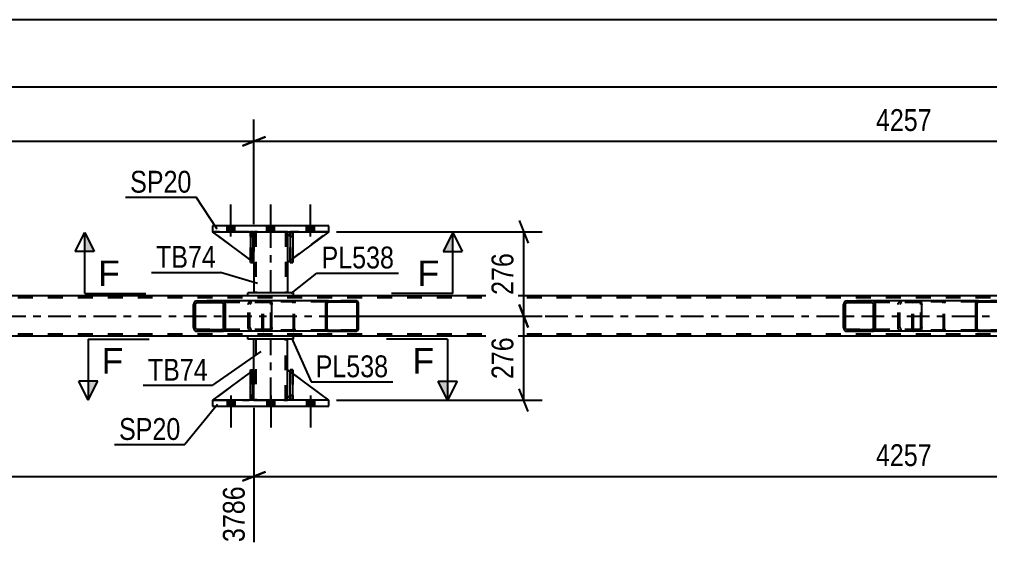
# Model space of a CAD drawing. Header units: millimetres. Extents: x 0 to 841, y 0 to 594.
# Drawn here: x 134.8 to 261.9, y 203.6 to 272.7 of the extents above; entities that cross this region are included whole.
import ezdxf

# ---------------------------------------------------------------- set-up
doc = ezdxf.new("R2010")
doc.units = ezdxf.units.MM
doc.linetypes.add('DXK_LINE_DOT2', pattern=[3.9198, 1.9599, -1.9599])
doc.linetypes.add('DXK_LINE_DOT3', pattern=[5.9187, 2.979, -0.9799, 0.9799, -0.9799])
doc.styles.add('Arial', font='ARIAL.TTF', dxfattribs={"height": 0.2})
doc.styles.add('Arial Narrow', font='ARIALN.TTF', dxfattribs={"height": 0.2})

# ---------------------------------------------------------------- blocks, each defined once
blk = doc.blocks.new('Part-815137657-5893 - 5882')
at = {"color": 7, "linetype": 'DXK_LINE_DOT2'}
for p, q in [((169.91, 223.38), (169.91, 226.78)), ((169.91, 226.78), (175.31, 222.78)), ((170.51, 222.78), (169.91, 223.38)), ((175.31, 222.78), (170.51, 222.78))]:
    blk.add_line(p, q, dxfattribs=at)
blk = doc.blocks.new('Part-815137657-5886 - 5882')
at = {"color": 7, "linetype": 'DXK_LINE_DOT2'}
for p, q in [((165.07, 244.26), (165.07, 244.86)), ((165.07, 244.86), (165.07, 244.86)), ((165.07, 244.86), (165.07, 240.86)), ((165.39, 244.86), (165.07, 244.86)), ((165.07, 240.86), (165.07, 244.26)), ((165.07, 244.26), (165.39, 244.26)), ((165.39, 244.26), (165.39, 244.86)), ((165.39, 240.86), (165.39, 244.86)), ((165.39, 244.26), (165.39, 240.86)), ((165.07, 240.86), (165.39, 240.86))]:
    blk.add_line(p, q, dxfattribs=at)
blk = doc.blocks.new('Part-815137657-5892 - 5882')
at = {"color": 2, "linetype": 'Continuous'}
for p, q in [((165.07, 226.45), (160.11, 222.78)), ((165.51, 226.78), (165.39, 226.68)), ((165.51, 223.38), (165.51, 226.78)), ((165.07, 222.93), (164.91, 222.78)), ((165.51, 223.38), (165.39, 223.25)), ((165.51, 223.38), (165.51, 223.38))]:
    blk.add_line(p, q, dxfattribs=at)
at = {"color": 7, "linetype": 'DXK_LINE_DOT2'}
for p, q in [((165.39, 226.68), (165.07, 226.45)), ((165.51, 223.38), (165.51, 226.78)), ((160.11, 222.78), (164.91, 222.78)), ((165.51, 223.38), (164.91, 222.78)), ((165.39, 223.25), (165.07, 222.93))]:
    blk.add_line(p, q, dxfattribs=at)
blk = doc.blocks.new('Part-815137657-5894 - 5882')
at = {"color": 2, "linetype": 'Continuous'}
for p, q in [((169.91, 223.38), (169.91, 226.78)), ((170.27, 226.51), (169.91, 226.78)), ((175.31, 222.78), (170.59, 226.28)), ((170.27, 223.02), (169.91, 223.38))]:
    blk.add_line(p, q, dxfattribs=at)
at = {"color": 7, "linetype": 'DXK_LINE_DOT2'}
for p, q in [((170.59, 226.28), (170.27, 226.51)), ((170.51, 222.78), (170.27, 223.02)), ((175.31, 222.78), (170.51, 222.78)), ((175.31, 222.78), (175.31, 222.78)), ((175.31, 222.78), (175.31, 222.78))]:
    blk.add_line(p, q, dxfattribs=at)
blk = doc.blocks.new('Part-815137657-5899 - 5882')
at = {"color": 2, "linetype": 'Continuous'}
for p, q in [((160.11, 222.78), (160.11, 221.98)), ((175.31, 222.78), (160.11, 222.78)), ((175.31, 221.98), (175.31, 222.78)), ((160.11, 221.98), (175.31, 221.98))]:
    blk.add_line(p, q, dxfattribs=at)
blk = doc.blocks.new('Part-815137657-5907 - 5882')
at = {"color": 2, "linetype": 'Continuous'}
for p, q in [((175.31, 245.66), (160.11, 245.66)), ((160.11, 245.66), (160.11, 244.86)), ((175.31, 244.86), (175.31, 245.66)), ((160.11, 244.86), (175.31, 244.86))]:
    blk.add_line(p, q, dxfattribs=at)
blk = doc.blocks.new('Part-815137657-5923 - 5882')
at = {"color": 2, "linetype": 'Continuous'}
for p, q in [((165.51, 226.78), (165.51, 230.78)), ((169.91, 226.78), (169.91, 230.78)), ((165.51, 222.78), (165.51, 223.38)), ((169.91, 222.78), (169.91, 223.38))]:
    blk.add_line(p, q, dxfattribs=at)
at = {"color": 7, "linetype": 'DXK_LINE_DOT2'}
for p, q in [((169.91, 230.78), (165.51, 230.78)), ((165.75, 230.78), (165.75, 222.78)), ((169.67, 222.78), (169.67, 230.78)), ((165.51, 223.38), (165.51, 226.78)), ((169.91, 223.38), (169.91, 226.78)), ((165.51, 222.78), (169.91, 222.78))]:
    blk.add_line(p, q, dxfattribs=at)
at = {"color": 7, "linetype": 'DXK_LINE_DOT3'}
blk.add_line((167.71, 222.78), (167.71, 230.78), dxfattribs=at)
blk = doc.blocks.new('Part-815137657-5928 - 5882')
at = {"color": 2, "linetype": 'Continuous'}
for p, q in [((170.71, 231.18), (164.71, 231.18)), ((164.71, 230.78), (164.71, 231.18)), ((170.71, 230.78), (164.71, 230.78)), ((170.71, 230.78), (170.71, 231.18))]:
    blk.add_line(p, q, dxfattribs=at)
blk = doc.blocks.new('Part-815137657-5933 - 5882')
at = {"color": 2, "linetype": 'Continuous'}
for p, q in [((170.71, 236.86), (164.71, 236.86)), ((164.71, 236.46), (164.71, 236.86)), ((170.71, 236.46), (164.71, 236.46)), ((170.71, 236.46), (170.71, 236.86))]:
    blk.add_line(p, q, dxfattribs=at)
blk = doc.blocks.new('Part-815137657-5938 - 5882')
at = {"color": 2, "linetype": 'Continuous'}
for p, q in [((165.51, 244.86), (165.51, 244.26)), ((169.91, 244.86), (169.91, 244.26)), ((165.51, 240.86), (165.51, 236.86)), ((169.91, 240.86), (169.91, 236.86))]:
    blk.add_line(p, q, dxfattribs=at)
at = {"color": 7, "linetype": 'DXK_LINE_DOT2'}
for p, q in [((169.91, 244.86), (165.51, 244.86)), ((165.51, 244.26), (165.51, 240.86)), ((165.75, 244.86), (165.75, 236.86)), ((169.67, 244.86), (169.67, 236.86)), ((169.91, 244.26), (169.91, 240.86)), ((169.91, 236.86), (165.51, 236.86))]:
    blk.add_line(p, q, dxfattribs=at)
at = {"color": 7, "linetype": 'DXK_LINE_DOT3'}
blk.add_line((167.71, 236.86), (167.71, 244.86), dxfattribs=at)
blk = doc.blocks.new('Part-815137657-5939 - 5882')
at = {"linetype": 'Continuous'}
h = blk.add_hatch(dxfattribs=at)
h.set_pattern_fill('', scale=0.7, style=0, pattern_type=0)
h.set_pattern_definition([(45, (179.177, 235.6187), (-1.57154, 1.57154), [])])
h.paths.add_polyline_path([(179.2, 235.5), (179.18, 235.62), (179.1, 235.72), (178.99, 235.79), (178.86, 235.82), (175.29, 235.82), (175.16, 235.79), (175.05, 235.72), (174.97, 235.62), (174.95, 235.5), (174.95, 232.14), (174.97, 232.01), (175.05, 231.91), (175.16, 231.84), (175.29, 231.82), (178.86, 231.82), (178.99, 231.84), (179.1, 231.91), (179.18, 232.01), (179.2, 232.14)])
h.paths.add_polyline_path([(179.02, 232.08), (178.98, 232.02), (178.93, 231.99), (178.86, 231.98), (175.29, 231.98), (175.22, 231.99), (175.17, 232.02), (175.13, 232.08), (175.12, 232.14), (175.12, 235.5), (175.13, 235.56), (175.17, 235.61), (175.22, 235.64), (175.29, 235.66), (178.86, 235.66), (178.93, 235.64), (178.98, 235.61), (179.02, 235.56), (179.03, 235.5), (179.03, 232.14)])
at = {"color": 7, "linetype": 'DXK_LINE_DOT2'}
for p, q in [((166.6, 235.5), (166.62, 235.62)), ((166.6, 232.14), (166.6, 235.5)), ((166.78, 235.56), (166.77, 235.5)), ((166.77, 232.14), (166.77, 235.5)), ((166.82, 235.61), (166.78, 235.56)), ((166.81, 235.79), (166.94, 235.82)), ((166.87, 235.64), (166.82, 235.61)), ((166.94, 235.66), (166.87, 235.64)), ((167.59, 235.82), (166.94, 235.82)), ((178.86, 235.66), (166.94, 235.66)), ((170.51, 235.82), (170.64, 235.79)), ((170.58, 235.64), (170.51, 235.66)), ((170.63, 235.61), (170.58, 235.64)), ((170.67, 235.56), (170.63, 235.61)), ((170.68, 235.5), (170.67, 235.56)), ((170.68, 232.14), (170.68, 235.5)), ((170.83, 235.62), (170.85, 235.5)), ((170.85, 232.14), (170.85, 235.5)), ((178.86, 235.82), (175.29, 235.82)), ((166.62, 232.01), (166.6, 232.14)), ((166.77, 232.14), (166.78, 232.08)), ((166.78, 232.08), (166.82, 232.02)), ((166.94, 231.82), (166.81, 231.84)), ((166.82, 232.02), (166.87, 231.99)), ((166.87, 231.99), (166.94, 231.98)), ((178.86, 231.98), (166.94, 231.98)), ((167.59, 231.82), (166.94, 231.82)), ((170.51, 231.98), (170.58, 231.99)), ((170.64, 231.84), (170.51, 231.82)), ((170.58, 231.99), (170.63, 232.02)), ((170.63, 232.02), (170.67, 232.08)), ((170.67, 232.08), (170.68, 232.14)), ((170.85, 232.14), (170.83, 232.01)), ((175.29, 231.82), (178.86, 231.82))]:
    blk.add_line(p, q, dxfattribs=at)
at = {"color": 2, "linetype": 'Continuous'}
for p, q in [((175.29, 235.82), (167.59, 235.82)), ((174.97, 235.62), (174.95, 235.5)), ((174.95, 232.14), (174.95, 235.5)), ((175.12, 235.5), (175.13, 235.56)), ((175.12, 232.14), (175.12, 235.5)), ((175.13, 235.56), (175.17, 235.61)), ((175.29, 235.82), (175.16, 235.79)), ((175.17, 235.61), (175.22, 235.64)), ((175.22, 235.64), (175.29, 235.66)), ((175.29, 235.82), (178.86, 235.82)), ((175.29, 235.66), (178.86, 235.66)), ((178.99, 235.79), (178.86, 235.82)), ((178.86, 235.66), (178.93, 235.64)), ((178.93, 235.64), (178.98, 235.61)), ((178.98, 235.61), (179.02, 235.56)), ((179.02, 235.56), (179.03, 235.5)), ((179.03, 232.14), (179.03, 235.5)), ((179.2, 235.5), (179.18, 235.62)), ((179.2, 232.14), (179.2, 235.5)), ((175.29, 231.82), (167.59, 231.82)), ((174.95, 232.14), (174.97, 232.01)), ((175.13, 232.08), (175.12, 232.14)), ((175.17, 232.02), (175.13, 232.08)), ((175.16, 231.84), (175.29, 231.82)), ((175.22, 231.99), (175.17, 232.02)), ((175.29, 231.98), (175.22, 231.99)), ((175.29, 231.98), (178.86, 231.98)), ((175.29, 231.82), (178.86, 231.82)), ((178.93, 231.99), (178.86, 231.98)), ((178.86, 231.82), (178.99, 231.84)), ((178.98, 232.02), (178.93, 231.99)), ((179.02, 232.08), (178.98, 232.02)), ((179.03, 232.14), (179.02, 232.08)), ((179.18, 232.01), (179.2, 232.14))]:
    blk.add_line(p, q, dxfattribs=at)
at = {"color": 7, "linetype": 'DXK_LINE_DOT2'}
for centre, start, end in [((166.92, 235.48), 110.7583, 155.68), ((170.53, 235.48), 24.32, 69.2417), ((166.92, 232.15), 204.32, 249.2417), ((170.53, 232.15), 290.7583, 335.68)]:
    blk.add_arc(centre, 0.331, start, end, dxfattribs=at)
at = {"color": 2, "linetype": 'Continuous'}
for centre, start, end in [((175.27, 235.48), 110.7583, 155.68), ((178.88, 235.48), 24.32, 69.2417), ((175.27, 232.15), 204.32, 249.2417), ((178.88, 232.15), 290.7583, 335.68)]:
    blk.add_arc(centre, 0.331, start, end, dxfattribs=at)
blk = doc.blocks.new('Part-815137657-5941 - 5882')
at = {"linetype": 'Continuous'}
h = blk.add_hatch(dxfattribs=at)
h.set_pattern_fill('', scale=0.7, style=0, pattern_type=0)
h.set_pattern_definition([(45, (161.7532, 235.52), (-1.57154, 1.57154), [])])
h.paths.add_polyline_path([(161.79, 235.34), (161.75, 235.52), (161.64, 235.68), (161.48, 235.78), (161.29, 235.82), (158.1, 235.82), (157.91, 235.78), (157.75, 235.68), (157.64, 235.52), (157.6, 235.34), (157.6, 232.3), (157.64, 232.11), (157.75, 231.96), (157.91, 231.85), (158.1, 231.82), (161.29, 231.82), (161.48, 231.85), (161.64, 231.96), (161.75, 232.11), (161.79, 232.3)])
h.paths.add_polyline_path([(161.52, 232.2), (161.47, 232.13), (161.38, 232.07), (161.29, 232.06), (158.1, 232.06), (158.01, 232.07), (157.93, 232.13), (157.87, 232.2), (157.85, 232.3), (157.85, 235.34), (157.87, 235.43), (157.93, 235.51), (158.01, 235.56), (158.1, 235.58), (161.29, 235.58), (161.38, 235.56), (161.47, 235.51), (161.52, 235.43), (161.54, 235.34), (161.54, 232.3)])
at = {"color": 2, "linetype": 'Continuous'}
for p, q in [((157.64, 235.52), (157.6, 235.34)), ((157.6, 232.3), (157.6, 235.34)), ((157.85, 235.34), (157.87, 235.43)), ((157.85, 232.3), (157.85, 235.34)), ((157.87, 235.43), (157.93, 235.51)), ((158.1, 235.82), (157.91, 235.78)), ((157.93, 235.51), (158.01, 235.56)), ((158.01, 235.56), (158.1, 235.58)), ((158.1, 235.82), (161.29, 235.82)), ((158.1, 235.58), (161.29, 235.58)), ((167.59, 235.82), (161.29, 235.82)), ((161.48, 235.78), (161.29, 235.82)), ((161.29, 235.58), (161.38, 235.56)), ((161.38, 235.56), (161.47, 235.51)), ((161.47, 235.51), (161.52, 235.43)), ((161.52, 235.43), (161.54, 235.34)), ((161.54, 232.3), (161.54, 235.34)), ((161.79, 235.34), (161.75, 235.52)), ((161.79, 232.3), (161.79, 235.34)), ((167.59, 235.82), (167.69, 235.78)), ((167.69, 235.78), (167.78, 235.68)), ((167.78, 235.68), (167.84, 235.52)), ((167.84, 235.52), (167.86, 235.34)), ((167.86, 232.3), (167.86, 235.34)), ((157.6, 232.3), (157.64, 232.11)), ((157.87, 232.2), (157.85, 232.3)), ((157.93, 232.13), (157.87, 232.2)), ((157.91, 231.85), (158.1, 231.82)), ((158.01, 232.07), (157.93, 232.13)), ((158.1, 232.06), (158.01, 232.07)), ((158.1, 232.06), (161.29, 232.06)), ((158.1, 231.82), (161.29, 231.82)), ((161.38, 232.07), (161.29, 232.06)), ((161.29, 231.82), (161.48, 231.85)), ((167.59, 231.82), (161.29, 231.82)), ((161.47, 232.13), (161.38, 232.07)), ((161.52, 232.2), (161.47, 232.13)), ((161.54, 232.3), (161.52, 232.2)), ((161.75, 232.11), (161.79, 232.3)), ((167.69, 231.85), (167.59, 231.82)), ((167.78, 231.96), (167.69, 231.85)), ((167.84, 232.11), (167.78, 231.96)), ((167.86, 232.3), (167.84, 232.11))]:
    blk.add_line(p, q, dxfattribs=at)
at = {"color": 7, "linetype": 'DXK_LINE_DOT2'}
for p, q in [((161.29, 235.82), (158.1, 235.82)), ((167.59, 235.58), (158.1, 235.58)), ((164.75, 235.34), (164.79, 235.52)), ((164.75, 232.3), (164.75, 235.34)), ((165.02, 235.43), (165, 235.34)), ((165, 232.3), (165, 235.34)), ((165.08, 235.51), (165.02, 235.43)), ((165.06, 235.78), (165.25, 235.82)), ((165.16, 235.56), (165.08, 235.51)), ((165.25, 235.58), (165.16, 235.56)), ((166.6, 235.58), (166.6, 235.82)), ((167.64, 235.56), (167.59, 235.58)), ((167.68, 235.51), (167.64, 235.56)), ((167.71, 235.43), (167.68, 235.51)), ((167.72, 235.34), (167.71, 235.43)), ((167.72, 232.3), (167.72, 235.34)), ((167.59, 232.06), (158.1, 232.06)), ((161.29, 231.82), (158.1, 231.82)), ((164.79, 232.11), (164.75, 232.3)), ((165, 232.3), (165.02, 232.2)), ((165.02, 232.2), (165.08, 232.13)), ((165.25, 231.82), (165.06, 231.85)), ((165.08, 232.13), (165.1, 232.11)), ((165.1, 232.11), (165.16, 232.07)), ((165.16, 232.07), (165.25, 232.06)), ((166.6, 231.82), (166.6, 232.06)), ((167.59, 232.06), (167.64, 232.07)), ((167.64, 232.07), (167.68, 232.13)), ((167.68, 232.13), (167.71, 232.2)), ((167.71, 232.2), (167.72, 232.3))]:
    blk.add_line(p, q, dxfattribs=at)
at = {"color": 2, "linetype": 'Continuous'}
for centre, start, end in [((158.09, 235.32), 111.1941, 156.1506), ((161.3, 235.32), 23.8494, 68.8059), ((158.09, 232.31), 203.8494, 248.8059), ((161.3, 232.31), 291.1941, 336.1506)]:
    blk.add_arc(centre, 0.492, start, end, dxfattribs=at)
at = {"color": 7, "linetype": 'DXK_LINE_DOT2'}
for centre, start, end in [((165.24, 235.32), 111.1941, 156.1506), ((165.24, 232.31), 203.8494, 248.8059)]:
    blk.add_arc(centre, 0.492, start, end, dxfattribs=at)
blk = doc.blocks.new('Part-815137657-5949 - 5882')
at = {"color": 2, "linetype": 'Continuous'}
for p, q in [((170.27, 222.78), (170.27, 226.78)), ((170.27, 226.78), (170.59, 226.78)), ((170.59, 222.78), (170.59, 226.78)), ((170.27, 222.78), (170.27, 222.78)), ((170.59, 222.78), (170.27, 222.78))]:
    blk.add_line(p, q, dxfattribs=at)
at = {"color": 7, "linetype": 'DXK_LINE_DOT2'}
for p, q in [((170.27, 226.78), (170.27, 223.38)), ((170.59, 223.38), (170.59, 226.78)), ((170.27, 223.38), (170.27, 222.78)), ((170.27, 223.38), (170.59, 223.38)), ((170.59, 222.78), (170.59, 223.38)), ((170.59, 222.78), (170.59, 222.78))]:
    blk.add_line(p, q, dxfattribs=at)
blk = doc.blocks.new('Part-815137657-5950 - 5882')
at = {"color": 7, "linetype": 'DXK_LINE_DOT2'}
for p, q in [((165.51, 226.78), (160.11, 222.78)), ((165.51, 223.38), (165.51, 226.78)), ((165.51, 226.78), (165.51, 223.38)), ((160.11, 222.78), (164.91, 222.78)), ((164.91, 222.78), (165.51, 223.38)), ((165.51, 223.38), (164.91, 222.78)), ((165.51, 223.38), (165.51, 223.38))]:
    blk.add_line(p, q, dxfattribs=at)
blk = doc.blocks.new('Part-815137657-5984 - 5882')
at = {"color": 7, "linetype": 'DXK_LINE_DOT2'}
for p, q in [((170.27, 244.26), (170.27, 244.86)), ((170.27, 244.86), (170.27, 244.86)), ((170.27, 244.86), (170.27, 240.86)), ((170.59, 244.86), (170.27, 244.86)), ((170.27, 240.86), (170.27, 244.26)), ((170.27, 244.26), (170.59, 244.26)), ((170.59, 244.26), (170.59, 244.86)), ((170.59, 240.86), (170.59, 244.86)), ((170.59, 244.26), (170.59, 240.86)), ((170.27, 240.86), (170.59, 240.86))]:
    blk.add_line(p, q, dxfattribs=at)
blk = doc.blocks.new('Part-815137657-5985 - 5882')
at = {"color": 2, "linetype": 'Continuous'}
for p, q in [((165.39, 244.86), (165.07, 244.86)), ((165.07, 244.86), (165.07, 240.86)), ((165.39, 244.86), (165.39, 244.86)), ((165.39, 244.86), (165.39, 240.86)), ((165.39, 240.86), (165.07, 240.86))]:
    blk.add_line(p, q, dxfattribs=at)
at = {"color": 7, "linetype": 'DXK_LINE_DOT2'}
for p, q in [((165.07, 244.26), (165.07, 244.86)), ((165.39, 244.26), (165.07, 244.26)), ((165.07, 244.26), (165.07, 240.86)), ((165.39, 244.26), (165.39, 244.86)), ((165.39, 244.86), (165.39, 244.86)), ((165.39, 240.86), (165.39, 244.26))]:
    blk.add_line(p, q, dxfattribs=at)
blk = doc.blocks.new('Part-815137657-5986 - 5882')
at = {"color": 2, "linetype": 'Continuous'}
for p, q in [((170.59, 244.86), (170.27, 244.86)), ((170.27, 244.86), (170.27, 240.86)), ((170.59, 244.86), (170.59, 244.86)), ((170.59, 244.86), (170.59, 240.86)), ((170.59, 240.86), (170.27, 240.86))]:
    blk.add_line(p, q, dxfattribs=at)
at = {"color": 7, "linetype": 'DXK_LINE_DOT2'}
for p, q in [((170.27, 244.26), (170.27, 244.86)), ((170.59, 244.26), (170.27, 244.26)), ((170.27, 244.26), (170.27, 240.86)), ((170.59, 244.26), (170.59, 244.86)), ((170.59, 244.86), (170.59, 244.86)), ((170.59, 240.86), (170.59, 244.26))]:
    blk.add_line(p, q, dxfattribs=at)
blk = doc.blocks.new('Part-815137657-6017 - 5882')
at = {"color": 2, "linetype": 'Continuous'}
for p, q in [((170.27, 244.61), (169.91, 244.26)), ((169.91, 244.26), (169.91, 240.86)), ((175.31, 244.86), (170.59, 241.36)), ((170.27, 241.12), (169.91, 240.86))]:
    blk.add_line(p, q, dxfattribs=at)
at = {"color": 7, "linetype": 'DXK_LINE_DOT2'}
for p, q in [((170.51, 244.86), (170.27, 244.61)), ((175.31, 244.86), (170.51, 244.86)), ((170.59, 241.36), (170.27, 241.12))]:
    blk.add_line(p, q, dxfattribs=at)
blk = doc.blocks.new('Part-815137657-6018 - 5882')
at = {"color": 7, "linetype": 'DXK_LINE_DOT2'}
for p, q in [((165.07, 226.78), (165.39, 226.78)), ((165.07, 223.38), (165.07, 226.78)), ((165.07, 226.78), (165.07, 222.78)), ((165.39, 226.78), (165.39, 223.38)), ((165.39, 222.78), (165.39, 226.68)), ((165.39, 223.38), (165.07, 223.38)), ((165.07, 222.78), (165.07, 223.38)), ((165.39, 222.78), (165.07, 222.78)), ((165.39, 223.38), (165.39, 222.78)), ((165.39, 222.78), (165.39, 222.78))]:
    blk.add_line(p, q, dxfattribs=at)
blk = doc.blocks.new('Part-815137657-6019 - 5882')
at = {"color": 7, "linetype": 'DXK_LINE_DOT2'}
for p, q in [((170.59, 226.78), (170.27, 226.78)), ((170.27, 223.38), (170.27, 226.78)), ((170.27, 226.78), (170.27, 222.78)), ((170.59, 226.78), (170.59, 223.38)), ((170.59, 222.78), (170.59, 226.78)), ((170.59, 223.38), (170.27, 223.38)), ((170.27, 222.78), (170.27, 223.38)), ((170.59, 222.78), (170.27, 222.78)), ((170.59, 223.38), (170.59, 222.78)), ((170.59, 222.78), (170.59, 222.78))]:
    blk.add_line(p, q, dxfattribs=at)
blk = doc.blocks.new('Part-815137657-6020 - 5882')
at = {"color": 2, "linetype": 'Continuous'}
for p, q in [((165.07, 222.78), (165.07, 226.78)), ((165.07, 226.78), (165.39, 226.78)), ((165.39, 222.78), (165.39, 226.78)), ((165.07, 222.78), (165.07, 222.78)), ((165.39, 222.78), (165.07, 222.78))]:
    blk.add_line(p, q, dxfattribs=at)
at = {"color": 7, "linetype": 'DXK_LINE_DOT2'}
for p, q in [((165.07, 226.78), (165.07, 223.38)), ((165.39, 223.38), (165.39, 226.78)), ((165.07, 223.38), (165.07, 222.78)), ((165.07, 223.38), (165.39, 223.38)), ((165.39, 222.78), (165.39, 223.38)), ((165.39, 222.78), (165.39, 222.78))]:
    blk.add_line(p, q, dxfattribs=at)
blk = doc.blocks.new('Part-815137657-6059 - 5882')
at = {"color": 2, "linetype": 'Continuous'}
for p, q in [((164.71, 236.46), (73.46, 236.46)), ((334.98, 236.46), (170.71, 236.46)), ((164.71, 231.18), (73.46, 231.18)), ((334.98, 231.18), (170.71, 231.18))]:
    blk.add_line(p, q, dxfattribs=at)
at = {"color": 7, "linetype": 'DXK_LINE_DOT2'}
for p, q in [((170.71, 236.46), (164.71, 236.46)), ((732.38, 236.22), (73.46, 236.22)), ((732.38, 231.42), (73.46, 231.42)), ((170.71, 231.18), (164.71, 231.18))]:
    blk.add_line(p, q, dxfattribs=at)
at = {"color": 7, "linetype": 'DXK_LINE_DOT3'}
blk.add_line((73.46, 233.82), (732.38, 233.82), dxfattribs=at)
blk = doc.blocks.new('Part-815137657-6095 - 5882')
at = {"color": 7, "linetype": 'DXK_LINE_DOT2'}
for p, q in [((165.51, 240.86), (160.11, 244.86)), ((160.11, 244.86), (164.91, 244.86)), ((164.91, 244.86), (165.51, 244.26)), ((165.51, 244.26), (164.91, 244.86)), ((165.51, 244.26), (165.51, 240.86)), ((165.51, 244.26), (165.51, 244.26)), ((165.51, 244.26), (165.51, 240.86))]:
    blk.add_line(p, q, dxfattribs=at)
blk = doc.blocks.new('Part-815137657-6096 - 5882')
at = {"color": 2, "linetype": 'Continuous'}
for p, q in [((165.07, 241.19), (160.11, 244.86)), ((165.07, 244.7), (164.91, 244.86)), ((165.51, 244.26), (165.39, 244.38)), ((165.51, 244.26), (165.51, 244.26)), ((165.51, 240.86), (165.51, 244.26)), ((165.39, 240.95), (165.51, 240.86)), ((165.51, 240.86), (165.51, 240.86))]:
    blk.add_line(p, q, dxfattribs=at)
at = {"color": 7, "linetype": 'DXK_LINE_DOT2'}
for p, q in [((164.91, 244.86), (160.11, 244.86)), ((164.91, 244.86), (165.51, 244.26)), ((165.39, 244.38), (165.07, 244.7)), ((165.51, 244.26), (165.51, 240.86)), ((165.39, 240.95), (165.07, 241.19))]:
    blk.add_line(p, q, dxfattribs=at)
blk = doc.blocks.new('Part-815137657-6097 - 5882')
at = {"color": 7, "linetype": 'DXK_LINE_DOT2'}
for p, q in [((170.51, 244.86), (169.91, 244.26)), ((169.91, 240.86), (175.31, 244.86)), ((169.91, 244.26), (169.91, 240.86)), ((175.31, 244.86), (170.51, 244.86))]:
    blk.add_line(p, q, dxfattribs=at)
blk = doc.blocks.new('Part-815137657-6099 - 5882')
at = {"linetype": 'Continuous'}
h = blk.add_hatch(dxfattribs=at)
h.set_pattern_fill('', scale=0.7, style=0, pattern_type=0)
h.set_pattern_definition([(45, (264.3112, 235.6187), (-1.57154, 1.57154), [])])
h.paths.add_polyline_path([(264.34, 235.5), (264.31, 235.62), (264.24, 235.72), (264.13, 235.79), (264, 235.82), (260.42, 235.82), (260.29, 235.79), (260.18, 235.72), (260.11, 235.62), (260.08, 235.5), (260.08, 232.14), (260.11, 232.01), (260.18, 231.91), (260.29, 231.84), (260.42, 231.82), (264, 231.82), (264.13, 231.84), (264.24, 231.91), (264.31, 232.01), (264.34, 232.14)])
h.paths.add_polyline_path([(264.15, 232.08), (264.12, 232.02), (264.06, 231.99), (264, 231.98), (260.42, 231.98), (260.36, 231.99), (260.3, 232.02), (260.26, 232.08), (260.25, 232.14), (260.25, 235.5), (260.26, 235.56), (260.3, 235.61), (260.36, 235.64), (260.42, 235.66), (264, 235.66), (264.06, 235.64), (264.12, 235.61), (264.15, 235.56), (264.17, 235.5), (264.17, 232.14)])
at = {"color": 7, "linetype": 'DXK_LINE_DOT2'}
for p, q in [((251.73, 235.5), (251.76, 235.62)), ((251.73, 232.14), (251.73, 235.5)), ((251.91, 235.56), (251.9, 235.5)), ((251.9, 232.14), (251.9, 235.5)), ((251.95, 235.61), (251.91, 235.56)), ((251.94, 235.79), (252.07, 235.82)), ((252.01, 235.64), (251.95, 235.61)), ((252.07, 235.66), (252.01, 235.64)), ((252.72, 235.82), (252.07, 235.82)), ((264, 235.66), (252.07, 235.66)), ((255.65, 235.82), (255.78, 235.79)), ((255.71, 235.64), (255.65, 235.66)), ((255.77, 235.61), (255.71, 235.64)), ((255.8, 235.56), (255.77, 235.61)), ((255.82, 235.5), (255.8, 235.56)), ((255.82, 232.14), (255.82, 235.5)), ((255.96, 235.62), (255.99, 235.5)), ((255.99, 232.14), (255.99, 235.5)), ((264, 235.82), (260.42, 235.82)), ((251.76, 232.01), (251.73, 232.14)), ((251.9, 232.14), (251.91, 232.08)), ((251.91, 232.08), (251.95, 232.02)), ((252.07, 231.82), (251.94, 231.84)), ((251.95, 232.02), (252.01, 231.99)), ((252.01, 231.99), (252.07, 231.98)), ((264, 231.98), (252.07, 231.98)), ((252.72, 231.82), (252.07, 231.82)), ((255.65, 231.98), (255.71, 231.99)), ((255.78, 231.84), (255.65, 231.82)), ((255.71, 231.99), (255.77, 232.02)), ((255.77, 232.02), (255.8, 232.08)), ((255.8, 232.08), (255.82, 232.14)), ((255.99, 232.14), (255.96, 232.01)), ((264, 231.82), (260.42, 231.82))]:
    blk.add_line(p, q, dxfattribs=at)
at = {"color": 2, "linetype": 'Continuous'}
for p, q in [((260.42, 235.82), (252.72, 235.82)), ((260.11, 235.62), (260.08, 235.5)), ((260.08, 232.14), (260.08, 235.5)), ((260.25, 235.5), (260.26, 235.56)), ((260.25, 232.14), (260.25, 235.5)), ((260.26, 235.56), (260.3, 235.61)), ((260.42, 235.82), (260.29, 235.79)), ((260.3, 235.61), (260.36, 235.64)), ((260.36, 235.64), (260.42, 235.66)), ((260.42, 235.82), (264, 235.82)), ((260.42, 235.66), (264, 235.66)), ((264.13, 235.79), (264, 235.82)), ((264, 235.66), (264.06, 235.64)), ((264.06, 235.64), (264.12, 235.61)), ((264.12, 235.61), (264.15, 235.56)), ((264.15, 235.56), (264.17, 235.5)), ((264.17, 232.14), (264.17, 235.5)), ((264.34, 235.5), (264.31, 235.62)), ((264.34, 232.14), (264.34, 235.5)), ((260.42, 231.82), (252.72, 231.82)), ((260.08, 232.14), (260.11, 232.01)), ((260.26, 232.08), (260.25, 232.14)), ((260.3, 232.02), (260.26, 232.08)), ((260.29, 231.84), (260.42, 231.82)), ((260.36, 231.99), (260.3, 232.02)), ((260.42, 231.98), (260.36, 231.99)), ((260.42, 231.98), (264, 231.98)), ((260.42, 231.82), (264, 231.82)), ((264.06, 231.99), (264, 231.98)), ((264, 231.82), (264.13, 231.84)), ((264.12, 232.02), (264.06, 231.99)), ((264.15, 232.08), (264.12, 232.02)), ((264.17, 232.14), (264.15, 232.08)), ((264.31, 232.01), (264.34, 232.14))]:
    blk.add_line(p, q, dxfattribs=at)
at = {"color": 7, "linetype": 'DXK_LINE_DOT2'}
for centre, start, end in [((252.06, 235.48), 110.7583, 155.68), ((255.66, 235.48), 24.32, 69.2417), ((252.06, 232.15), 204.32, 249.2417), ((255.66, 232.15), 290.7583, 335.68)]:
    blk.add_arc(centre, 0.331, start, end, dxfattribs=at)
at = {"color": 2, "linetype": 'Continuous'}
for centre, start, end in [((260.41, 235.48), 110.7583, 155.68), ((264.01, 235.48), 24.32, 69.2417), ((260.41, 232.15), 204.32, 249.2417), ((264.01, 232.15), 290.7583, 335.68)]:
    blk.add_arc(centre, 0.331, start, end, dxfattribs=at)
blk = doc.blocks.new('Part-815137657-6100 - 5882')
at = {"linetype": 'Continuous'}
h = blk.add_hatch(dxfattribs=at)
h.set_pattern_fill('', scale=0.7, style=0, pattern_type=0)
h.set_pattern_definition([(45, (246.8875, 235.52), (-1.57154, 1.57154), [])])
h.paths.add_polyline_path([(246.93, 235.34), (246.89, 235.52), (246.78, 235.68), (246.62, 235.78), (246.42, 235.82), (243.24, 235.82), (243.05, 235.78), (242.88, 235.68), (242.77, 235.52), (242.74, 235.34), (242.74, 232.3), (242.77, 232.11), (242.88, 231.96), (243.05, 231.85), (243.24, 231.82), (246.42, 231.82), (246.62, 231.85), (246.78, 231.96), (246.89, 232.11), (246.93, 232.3)])
h.paths.add_polyline_path([(246.66, 232.2), (246.6, 232.13), (246.52, 232.07), (246.42, 232.06), (243.24, 232.06), (243.14, 232.07), (243.06, 232.13), (243.01, 232.2), (242.99, 232.3), (242.99, 235.34), (243.01, 235.43), (243.06, 235.51), (243.14, 235.56), (243.24, 235.58), (246.42, 235.58), (246.52, 235.56), (246.6, 235.51), (246.66, 235.43), (246.67, 235.34), (246.67, 232.3)])
at = {"color": 2, "linetype": 'Continuous'}
for p, q in [((242.77, 235.52), (242.74, 235.34)), ((242.74, 232.3), (242.74, 235.34)), ((242.99, 235.34), (243.01, 235.43)), ((242.99, 232.3), (242.99, 235.34)), ((243.01, 235.43), (243.06, 235.51)), ((243.24, 235.82), (243.05, 235.78)), ((243.06, 235.51), (243.14, 235.56)), ((243.14, 235.56), (243.24, 235.58)), ((243.24, 235.82), (246.42, 235.82)), ((243.24, 235.58), (246.42, 235.58)), ((252.72, 235.82), (246.42, 235.82)), ((246.62, 235.78), (246.42, 235.82)), ((246.42, 235.58), (246.52, 235.56)), ((246.52, 235.56), (246.6, 235.51)), ((246.6, 235.51), (246.66, 235.43)), ((246.66, 235.43), (246.67, 235.34)), ((246.67, 232.3), (246.67, 235.34)), ((246.93, 235.34), (246.89, 235.52)), ((246.93, 232.3), (246.93, 235.34)), ((252.72, 235.82), (252.83, 235.78)), ((252.83, 235.78), (252.91, 235.68)), ((252.91, 235.68), (252.97, 235.52)), ((252.97, 235.52), (252.99, 235.34)), ((252.99, 232.3), (252.99, 235.34)), ((242.74, 232.3), (242.77, 232.11)), ((243.01, 232.2), (242.99, 232.3)), ((243.06, 232.13), (243.01, 232.2)), ((243.05, 231.85), (243.24, 231.82)), ((243.14, 232.07), (243.06, 232.13)), ((243.24, 232.06), (243.14, 232.07)), ((243.24, 232.06), (246.42, 232.06)), ((243.24, 231.82), (246.42, 231.82)), ((246.52, 232.07), (246.42, 232.06)), ((246.42, 231.82), (246.62, 231.85)), ((252.72, 231.82), (246.42, 231.82)), ((246.6, 232.13), (246.52, 232.07)), ((246.66, 232.2), (246.6, 232.13)), ((246.67, 232.3), (246.66, 232.2)), ((246.89, 232.11), (246.93, 232.3)), ((252.83, 231.85), (252.72, 231.82)), ((252.91, 231.96), (252.83, 231.85)), ((252.97, 232.11), (252.91, 231.96)), ((252.99, 232.3), (252.97, 232.11))]:
    blk.add_line(p, q, dxfattribs=at)
at = {"color": 7, "linetype": 'DXK_LINE_DOT2'}
for p, q in [((246.42, 235.82), (243.24, 235.82)), ((252.72, 235.58), (243.24, 235.58)), ((249.89, 235.34), (249.92, 235.52)), ((249.89, 232.3), (249.89, 235.34)), ((250.16, 235.43), (250.14, 235.34)), ((250.14, 232.3), (250.14, 235.34)), ((250.21, 235.51), (250.16, 235.43)), ((250.2, 235.78), (250.39, 235.82)), ((250.29, 235.56), (250.21, 235.51)), ((250.39, 235.58), (250.29, 235.56)), ((251.73, 235.58), (251.73, 235.82)), ((252.78, 235.56), (252.72, 235.58)), ((252.82, 235.51), (252.78, 235.56)), ((252.85, 235.43), (252.82, 235.51)), ((252.86, 235.34), (252.85, 235.43)), ((252.86, 232.3), (252.86, 235.34)), ((252.72, 232.06), (243.24, 232.06)), ((246.42, 231.82), (243.24, 231.82)), ((249.92, 232.11), (249.89, 232.3)), ((250.14, 232.3), (250.16, 232.2)), ((250.16, 232.2), (250.21, 232.13)), ((250.39, 231.82), (250.2, 231.85)), ((250.21, 232.13), (250.23, 232.11)), ((250.23, 232.11), (250.29, 232.07)), ((250.29, 232.07), (250.39, 232.06)), ((251.73, 231.82), (251.73, 232.06)), ((252.72, 232.06), (252.78, 232.07)), ((252.78, 232.07), (252.82, 232.13)), ((252.82, 232.13), (252.85, 232.2)), ((252.85, 232.2), (252.86, 232.3))]:
    blk.add_line(p, q, dxfattribs=at)
at = {"color": 2, "linetype": 'Continuous'}
for centre, start, end in [((243.22, 235.32), 111.1941, 156.1506), ((246.44, 235.32), 23.8494, 68.8059), ((243.22, 232.31), 203.8494, 248.8059), ((246.44, 232.31), 291.1941, 336.1506)]:
    blk.add_arc(centre, 0.492, start, end, dxfattribs=at)
at = {"color": 7, "linetype": 'DXK_LINE_DOT2'}
for centre, start, end in [((250.37, 235.32), 111.1941, 156.1506), ((250.37, 232.31), 203.8494, 248.8059)]:
    blk.add_arc(centre, 0.492, start, end, dxfattribs=at)
blk = doc.blocks.new('Bolt-815137657-6102 - 5882')
at = {"linetype": 'Continuous'}
for points in [[(163.03, 222.78), (161.99, 222.78), (161.99, 221.98), (163.03, 221.98)], [(163.03, 222.78), (161.99, 222.78), (161.99, 221.98), (163.03, 221.98)], [(163.03, 222.78), (161.99, 222.78), (161.99, 221.98), (163.03, 221.98)], [(168.23, 222.78), (167.19, 222.78), (167.19, 221.98), (168.23, 221.98)], [(168.23, 222.78), (167.19, 222.78), (167.19, 221.98), (168.23, 221.98)], [(173.43, 222.78), (172.39, 222.78), (172.39, 221.98), (173.43, 221.98)], [(173.43, 222.78), (172.39, 222.78), (172.39, 221.98), (173.43, 221.98)], [(173.43, 222.78), (172.39, 222.78), (172.39, 221.98), (173.43, 221.98)]]:
    blk.add_hatch(color=1, dxfattribs=at).paths.add_polyline_path(points)
at = {"color": 1, "linetype": 'Continuous'}
for p, q in [((161.99, 222.78), (161.99, 221.98)), ((161.99, 222.78), (161.99, 221.98)), ((161.99, 222.78), (161.99, 221.98)), ((162.51, 223.38), (162.51, 219.18)), ((162.51, 223.38), (162.51, 219.18)), ((162.51, 223.38), (162.51, 219.18)), ((163.03, 222.78), (163.03, 221.98)), ((163.03, 222.78), (163.03, 221.98)), ((163.03, 222.78), (163.03, 221.98)), ((167.19, 222.78), (167.19, 221.98)), ((167.19, 222.78), (167.19, 221.98)), ((167.71, 223.38), (167.71, 219.18)), ((167.71, 223.38), (167.71, 219.18)), ((168.23, 222.78), (168.23, 221.98)), ((168.23, 222.78), (168.23, 221.98)), ((172.39, 222.78), (172.39, 221.98)), ((172.39, 222.78), (172.39, 221.98)), ((172.39, 222.78), (172.39, 221.98)), ((172.91, 223.38), (172.91, 219.18)), ((172.91, 223.38), (172.91, 219.18)), ((172.91, 223.38), (172.91, 219.18)), ((173.43, 222.78), (173.43, 221.98)), ((173.43, 222.78), (173.43, 221.98)), ((173.43, 222.78), (173.43, 221.98))]:
    blk.add_line(p, q, dxfattribs=at)
blk = doc.blocks.new('Bolt-815137657-6103 - 5882')
at = {"linetype": 'Continuous'}
for points in [[(161.99, 244.86), (163.03, 244.86), (163.03, 245.66), (161.99, 245.66)], [(161.99, 244.86), (163.03, 244.86), (163.03, 245.66), (161.99, 245.66)], [(161.99, 244.86), (163.03, 244.86), (163.03, 245.66), (161.99, 245.66)], [(167.19, 244.86), (168.23, 244.86), (168.23, 245.66), (167.19, 245.66)], [(167.19, 244.86), (168.23, 244.86), (168.23, 245.66), (167.19, 245.66)], [(172.39, 244.86), (173.43, 244.86), (173.43, 245.66), (172.39, 245.66)], [(172.39, 244.86), (173.43, 244.86), (173.43, 245.66), (172.39, 245.66)], [(172.39, 244.86), (173.43, 244.86), (173.43, 245.66), (172.39, 245.66)]]:
    blk.add_hatch(color=1, dxfattribs=at).paths.add_polyline_path(points)
at = {"color": 1, "linetype": 'Continuous'}
for p, q in [((162.51, 244.26), (162.51, 248.46)), ((162.51, 244.26), (162.51, 248.46)), ((162.51, 244.26), (162.51, 248.46)), ((167.71, 244.26), (167.71, 248.46)), ((167.71, 244.26), (167.71, 248.46)), ((172.91, 244.26), (172.91, 248.46)), ((172.91, 244.26), (172.91, 248.46)), ((172.91, 244.26), (172.91, 248.46)), ((161.99, 244.86), (161.99, 245.66)), ((161.99, 244.86), (161.99, 245.66)), ((161.99, 244.86), (161.99, 245.66)), ((163.03, 244.86), (163.03, 245.66)), ((163.03, 244.86), (163.03, 245.66)), ((163.03, 244.86), (163.03, 245.66)), ((167.19, 244.86), (167.19, 245.66)), ((167.19, 244.86), (167.19, 245.66)), ((168.23, 244.86), (168.23, 245.66)), ((168.23, 244.86), (168.23, 245.66)), ((172.39, 244.86), (172.39, 245.66)), ((172.39, 244.86), (172.39, 245.66)), ((172.39, 244.86), (172.39, 245.66)), ((173.43, 244.86), (173.43, 245.66)), ((173.43, 244.86), (173.43, 245.66)), ((173.43, 244.86), (173.43, 245.66))]:
    blk.add_line(p, q, dxfattribs=at)
blk = doc.blocks.new('StraightDimension-815137657-6220 - 5882')
at = {"color": 7, "linetype": 'Continuous'}
for p, q in [((200.25, 246.36), (201.45, 243.36)), ((176.31, 244.86), (203.25, 244.86)), ((200.85, 233.82), (200.85, 244.86)), ((201.45, 232.32), (200.25, 235.32)), ((176.31, 233.82), (203.25, 233.82))]:
    blk.add_line(p, q, dxfattribs=at)
at = {"color": 0}
blk.add_wipeout([(200.1, 242.68), (195.9, 242.68), (195.9, 235.99), (200.1, 235.99)], dxfattribs=at)
at = {"color": 3, "style": 'Arial Narrow'}
blk.add_text('276', height=2.863, rotation=90.0002, dxfattribs=at).set_placement((199.5, 236.59))
blk = doc.blocks.new('StraightDimension-815137657-6192 - 5882')
at = {"color": 7, "linetype": 'Continuous'}
for p, q in [((200.25, 235.32), (201.45, 232.32)), ((176.31, 233.82), (203.25, 233.82)), ((200.85, 222.78), (200.85, 233.82)), ((201.45, 221.28), (200.25, 224.28)), ((176.31, 222.78), (203.25, 222.78))]:
    blk.add_line(p, q, dxfattribs=at)
at = {"color": 0}
blk.add_wipeout([(200.1, 231.64), (195.9, 231.64), (195.9, 224.95), (200.1, 224.95)], dxfattribs=at)
at = {"color": 3, "style": 'Arial Narrow'}
blk.add_text('276', height=2.863, rotation=90.0002, dxfattribs=at).set_placement((199.5, 225.55))
blk = doc.blocks.new('StraightDimension-815137657-6291 - 5882')
at = {"color": 7, "linetype": 'Continuous'}
for p, q in [((64.84, 230.18), (64.84, 209.66)), ((165.51, 221.78), (165.51, 204.18)), ((66.34, 213.39), (63.34, 212.19)), ((64.84, 212.79), (165.51, 212.79)), ((164.01, 212.19), (167.01, 213.39))]:
    blk.add_line(p, q, dxfattribs=at)
at = {"color": 0}
blk.add_wipeout([(119.43, 213.54), (119.43, 217.74), (110.92, 217.74), (110.92, 213.54)], dxfattribs=at)
at = {"color": 3, "style": 'Arial Narrow'}
blk.add_text('3786', height=2.863, dxfattribs=at).set_placement((111.52, 214.14))
at = {"color": 0, "linetype": 'Continuous'}
for points in [[(64.24, 212.09), (60.04, 212.09), (60.04, 209.06), (64.24, 209.06)], [(164.91, 212.09), (160.71, 212.09), (160.71, 203.58), (164.91, 203.58)]]:
    blk.add_wipeout(points, dxfattribs=at)
at = {"color": 3, "linetype": 'Continuous', "style": 'Arial Narrow'}
for s, height, p in [('0', 2.86, (63.64, 209.66)), ('3786', 2.863, (164.31, 204.18))]:
    blk.add_text(s, height=height, rotation=90.0002, dxfattribs=at).set_placement(p)
blk = doc.blocks.new('StraightDimension-815137657-6309 - 5882')
at = {"color": 7, "linetype": 'Continuous'}
for p, q in [((165.51, 221.78), (165.51, 204.18)), ((167.01, 213.39), (164.01, 212.19)), ((165.51, 212.79), (335.78, 212.79))]:
    blk.add_line(p, q, dxfattribs=at)
at = {"color": 0}
blk.add_wipeout([(254.9, 213.54), (254.9, 217.74), (246.39, 217.74), (246.39, 213.54)], dxfattribs=at)
at = {"color": 3, "style": 'Arial Narrow'}
blk.add_text('4257', height=2.863, dxfattribs=at).set_placement((246.99, 214.14))
blk = doc.blocks.new('StraightDimension-815137657-6316 - 5882')
at = {"color": 7, "linetype": 'Continuous'}
blk.add_line((64.2, 272.72), (741.64, 272.72), dxfattribs=at)
blk = doc.blocks.new('StraightDimension-815137657-6325 - 5882')
at = {"color": 7, "linetype": 'Continuous'}
for p, q in [((165.51, 245.86), (165.51, 259.59)), ((167.01, 257.34), (164.01, 256.14)), ((165.51, 256.74), (335.78, 256.74))]:
    blk.add_line(p, q, dxfattribs=at)
at = {"color": 0}
blk.add_wipeout([(254.9, 257.49), (254.9, 261.69), (246.39, 261.69), (246.39, 257.49)], dxfattribs=at)
at = {"color": 3, "style": 'Arial Narrow'}
blk.add_text('4257', height=2.863, dxfattribs=at).set_placement((246.99, 258.09))
blk = doc.blocks.new('StraightDimension-815137657-6344 - 5882')
at = {"color": 7, "linetype": 'Continuous'}
for p, q in [((64.84, 237.46), (64.84, 259.59)), ((165.51, 245.86), (165.51, 259.59)), ((66.34, 257.34), (63.34, 256.14)), ((64.84, 256.74), (165.51, 256.74)), ((164.01, 256.14), (167.01, 257.34))]:
    blk.add_line(p, q, dxfattribs=at)
at = {"color": 0}
blk.add_wipeout([(119.43, 257.49), (119.43, 261.69), (110.92, 261.69), (110.92, 257.49)], dxfattribs=at)
at = {"color": 3, "style": 'Arial Narrow'}
blk.add_text('3786', height=2.863, dxfattribs=at).set_placement((111.52, 258.09))
blk = doc.blocks.new('StraightDimension-815137657-9471 - 5882')
at = {"color": 7, "linetype": 'Continuous'}
blk.add_line((64.84, 263.86), (741, 263.86), dxfattribs=at)
blk = doc.blocks.new('Mark-815137657-5895 - 5882')
at = {"color": 0}
blk.add_wipeout([(155.88, 217.57), (155.88, 220.57), (147.85, 220.57), (147.85, 217.57)], dxfattribs=at)
blk.add_wipeout([(155.88, 217.57), (155.88, 220.57), (147.85, 220.57), (147.85, 217.57)], dxfattribs=at)
at = {"color": 30, "linetype": 'Continuous'}
for p in [(160.75, 222.22), (147.25, 216.97)]:
    blk.add_line(p, (156.48, 216.97), dxfattribs=at)
at = {"color": 3, "style": 'Arial Narrow'}
blk.add_text('SP20', height=2.863, dxfattribs=at).set_placement((147.85, 217.57))
blk = doc.blocks.new('Mark-815137657-5903 - 5882')
at = {"color": 0}
blk.add_wipeout([(157.34, 250), (157.34, 253), (149.3, 253), (149.3, 250)], dxfattribs=at)
blk.add_wipeout([(157.34, 250), (157.34, 253), (149.3, 253), (149.3, 250)], dxfattribs=at)
at = {"color": 30, "linetype": 'Continuous'}
for p in [(148.7, 249.4), (160.69, 245.19)]:
    blk.add_line(p, (157.94, 249.4), dxfattribs=at)
at = {"color": 3, "style": 'Arial Narrow'}
blk.add_text('SP20', height=2.863, dxfattribs=at).set_placement((149.3, 250))
blk = doc.blocks.new('Mark-815137657-5919 - 5882')
at = {"color": 0}
blk.add_wipeout([(159.48, 225.34), (159.48, 228.34), (151.62, 228.34), (151.62, 225.34)], dxfattribs=at)
blk.add_wipeout([(159.48, 225.34), (159.48, 228.34), (151.62, 228.34), (151.62, 225.34)], dxfattribs=at)
at = {"color": 30, "linetype": 'Continuous'}
for p in [(166.41, 229.16), (151.02, 224.74)]:
    blk.add_line(p, (160.08, 224.74), dxfattribs=at)
at = {"color": 3, "style": 'Arial Narrow'}
blk.add_text('TB74', height=2.863, dxfattribs=at).set_placement((151.62, 225.34))
blk = doc.blocks.new('Mark-815137657-5924 - 5882')
at = {"color": 0}
blk.add_wipeout([(183.11, 225.79), (183.11, 228.79), (173.6, 228.79), (173.6, 225.79)], dxfattribs=at)
blk.add_wipeout([(183.11, 225.79), (183.11, 228.79), (173.6, 228.79), (173.6, 225.79)], dxfattribs=at)
at = {"color": 30, "linetype": 'Continuous'}
for p, q in [((170.44, 230.94), (173, 225.19)), ((173, 225.19), (183.71, 225.19))]:
    blk.add_line(p, q, dxfattribs=at)
at = {"color": 3, "style": 'Arial Narrow'}
blk.add_text('PL538', height=2.863, dxfattribs=at).set_placement((173.6, 225.79))
blk = doc.blocks.new('Mark-815137657-5929 - 5882')
at = {"color": 0}
blk.add_wipeout([(183.87, 240.06), (183.87, 243.06), (174.37, 243.06), (174.37, 240.06)], dxfattribs=at)
blk.add_wipeout([(183.87, 240.06), (183.87, 243.06), (174.37, 243.06), (174.37, 240.06)], dxfattribs=at)
at = {"color": 30, "linetype": 'Continuous'}
for p, q in [((170.4, 236.76), (173.77, 239.46)), ((173.77, 239.46), (184.47, 239.46))]:
    blk.add_line(p, q, dxfattribs=at)
at = {"color": 3, "style": 'Arial Narrow'}
blk.add_text('PL538', height=2.863, dxfattribs=at).set_placement((174.37, 240.06))
blk = doc.blocks.new('Mark-815137657-5934 - 5882')
at = {"color": 0}
blk.add_wipeout([(160.53, 240.14), (160.53, 243.14), (152.68, 243.14), (152.68, 240.14)], dxfattribs=at)
blk.add_wipeout([(160.53, 240.14), (160.53, 243.14), (152.68, 243.14), (152.68, 240.14)], dxfattribs=at)
at = {"color": 30, "linetype": 'Continuous'}
for p in [(152.08, 239.54), (165.97, 238.1)]:
    blk.add_line(p, (161.13, 239.54), dxfattribs=at)
at = {"color": 3, "style": 'Arial Narrow'}
blk.add_text('TB74', height=2.863, dxfattribs=at).set_placement((152.68, 240.14))
blk = doc.blocks.new('SectionMark-815137657-6349 - 5882')
at = {"linetype": 'Continuous'}
for points in [[(143.81, 225.28), (145.06, 225.28), (143.81, 222.78)], [(189.63, 225.28), (190.88, 225.28), (190.88, 222.78)]]:
    blk.add_hatch(color=6, dxfattribs=at).paths.add_polyline_path(points)
at = {"color": 6, "linetype": 'Continuous'}
for p, q in [((143.81, 230.78), (151.81, 230.78)), ((143.81, 230.78), (143.81, 222.78)), ((190.88, 230.78), (182.88, 230.78)), ((190.88, 230.78), (190.88, 222.78)), ((143.81, 222.78), (142.56, 225.28)), ((145.06, 225.28), (142.56, 225.28)), ((143.81, 222.78), (145.06, 225.28)), ((189.63, 225.28), (192.13, 225.28)), ((190.88, 222.78), (189.63, 225.28)), ((192.13, 225.28), (190.88, 222.78))]:
    blk.add_line(p, q, dxfattribs=at)
at = {"color": 0, "linetype": 'Continuous'}
for points in [[(148.41, 226.28), (148.41, 229.78), (145.56, 229.78), (145.56, 226.28)], [(189.13, 226.28), (189.13, 229.78), (186.28, 229.78), (186.28, 226.28)]]:
    blk.add_wipeout(points, dxfattribs=at)
at = {"color": 3, "linetype": 'Continuous', "style": 'Arial'}
for p in [(145.56, 226.28), (186.28, 226.28)]:
    blk.add_text('F', height=3.34, dxfattribs=at).set_placement(p)
blk = doc.blocks.new('SectionMark-815137657-6351 - 5882')
at = {"linetype": 'Continuous'}
for points in [[(144.6, 242.26), (143.35, 242.26), (143.35, 244.76)], [(191.55, 242.26), (190.3, 242.26), (191.55, 244.76)]]:
    blk.add_hatch(color=6, dxfattribs=at).paths.add_polyline_path(points)
at = {"color": 6, "linetype": 'Continuous'}
for p, q in [((142.1, 242.26), (143.35, 244.76)), ((143.35, 236.76), (143.35, 244.76)), ((143.35, 244.76), (144.6, 242.26)), ((191.55, 244.76), (190.3, 242.26)), ((191.55, 236.76), (191.55, 244.76)), ((191.55, 244.76), (192.8, 242.26)), ((144.6, 242.26), (142.1, 242.26)), ((190.3, 242.26), (192.8, 242.26)), ((143.35, 236.76), (151.35, 236.76)), ((191.55, 236.76), (183.55, 236.76))]:
    blk.add_line(p, q, dxfattribs=at)
at = {"color": 0, "linetype": 'Continuous'}
for points in [[(147.95, 237.76), (147.95, 241.26), (145.1, 241.26), (145.1, 237.76)], [(189.8, 237.76), (189.8, 241.26), (186.95, 241.26), (186.95, 237.76)]]:
    blk.add_wipeout(points, dxfattribs=at)
at = {"color": 3, "linetype": 'Continuous', "style": 'Arial'}
for p in [(145.1, 237.76), (186.95, 237.76)]:
    blk.add_text('F', height=3.34, dxfattribs=at).set_placement(p)

msp = doc.modelspace()

# ---------------------------------------------------------------- block references
for name in ['Bolt-815137657-6103 - 5882', 'Part-815137657-5907 - 5882', 'Part-815137657-6095 - 5882', 'Part-815137657-6096 - 5882', 'Part-815137657-5886 - 5882', 'Part-815137657-5985 - 5882', 'Part-815137657-5938 - 5882', 'Part-815137657-6017 - 5882', 'Part-815137657-6097 - 5882', 'Part-815137657-5984 - 5882', 'Part-815137657-5986 - 5882', 'Part-815137657-6059 - 5882', 'Part-815137657-5933 - 5882', 'Part-815137657-5941 - 5882', 'Part-815137657-5939 - 5882', 'Part-815137657-6100 - 5882', 'Part-815137657-6099 - 5882', 'Part-815137657-5928 - 5882', 'Part-815137657-5923 - 5882', 'Part-815137657-5892 - 5882', 'Part-815137657-5950 - 5882', 'Part-815137657-6018 - 5882', 'Part-815137657-6020 - 5882', 'Part-815137657-5893 - 5882', 'Part-815137657-5894 - 5882', 'Part-815137657-5949 - 5882', 'Part-815137657-6019 - 5882', 'Part-815137657-5899 - 5882', 'Bolt-815137657-6102 - 5882']:
    msp.add_blockref(name, (0, 0))

# ---------------------------------------------------------------- next in the draw order: block references
for name in ['StraightDimension-815137657-6220 - 5882', 'StraightDimension-815137657-6291 - 5882']:
    msp.add_blockref(name, (0, 0))

# ---------------------------------------------------------------- next in the draw order: block references
for name in ['StraightDimension-815137657-6316 - 5882', 'StraightDimension-815137657-6192 - 5882', 'Mark-815137657-5919 - 5882', 'Mark-815137657-5895 - 5882']:
    msp.add_blockref(name, (0, 0))

# ---------------------------------------------------------------- next in the draw order: block references
for name in ['StraightDimension-815137657-6325 - 5882', 'Mark-815137657-5924 - 5882', 'StraightDimension-815137657-6309 - 5882']:
    msp.add_blockref(name, (0, 0))

# ---------------------------------------------------------------- next in the draw order: block references
for name in ['StraightDimension-815137657-6344 - 5882', 'SectionMark-815137657-6349 - 5882']:
    msp.add_blockref(name, (0, 0))

# ---------------------------------------------------------------- next in the draw order: block references
msp.add_blockref('StraightDimension-815137657-9471 - 5882', (0, 0))

# ---------------------------------------------------------------- next in the draw order: block references
for name in ['Mark-815137657-5903 - 5882', 'Mark-815137657-5934 - 5882', 'Mark-815137657-5929 - 5882']:
    msp.add_blockref(name, (0, 0))

# ---------------------------------------------------------------- next in the draw order: block references
msp.add_blockref('SectionMark-815137657-6351 - 5882', (0, 0))

doc.saveas('drawing.dxf')
